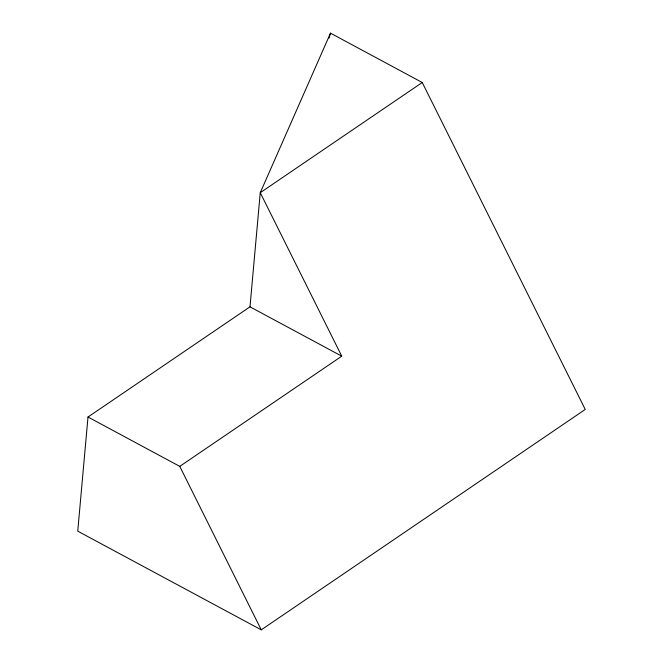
<?xml version="1.0" encoding="UTF-8"?>
<svg xmlns="http://www.w3.org/2000/svg" width="663" height="663" viewBox="0 0 663 663"><rect width="100%" height="100%" fill="white"/><g stroke="black" fill="none" stroke-linecap="round" stroke-linejoin="round"><path stroke-width="0.99" d="M88.005 417.027L77.753 531.154L261.263 629.85L585.247 409.444L422.24 82.502L330.481 33.15L260.252 192.701L249.992 306.828L88.005 417.027L179.764 466.379L261.263 629.85M329.022 38.106L330.481 33.15M422.24 82.502L260.252 192.701L341.752 356.172L179.764 466.379M249.992 306.828L341.752 356.172"/></g></svg>
